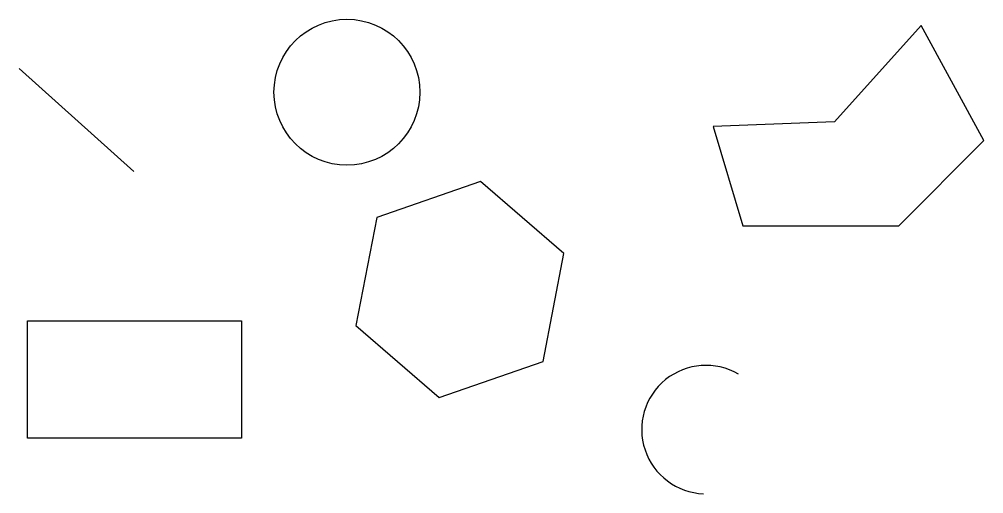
# Model space of a CAD drawing. Header units: inches. Extents: x 3.6 to 41.6, y 4.1 to 22.8.
import ezdxf

# ---------------------------------------------------------------- set-up
doc = ezdxf.new("R2010")
doc.units = ezdxf.units.IN
doc.header["$MEASUREMENT"] = 0

msp = doc.modelspace()

# ---------------------------------------------------------------- linework, layer by layer
msp.add_line((3.567, 20.851), (8.077, 16.783))
msp.add_lwpolyline([(30.918, 18.568), (32.09, 14.647), (38.239, 14.647), (41.578, 18.012), (39.118, 22.548), (35.692, 18.744), (30.918, 18.568)])
for points in [[(24.212, 9.291), (25.031, 13.551), (21.751, 16.39), (17.653, 14.969), (16.834, 10.709), (20.114, 7.87)], [(3.889, 10.901), (12.323, 10.901), (12.323, 6.277), (3.889, 6.277)]]:
    msp.add_lwpolyline(points, close=True)
msp.add_circle((16.481, 19.914), 2.876)
msp.add_arc((30.63, 6.612), 2.532, 59.5112, 267.9202)

doc.saveas('drawing.dxf')
